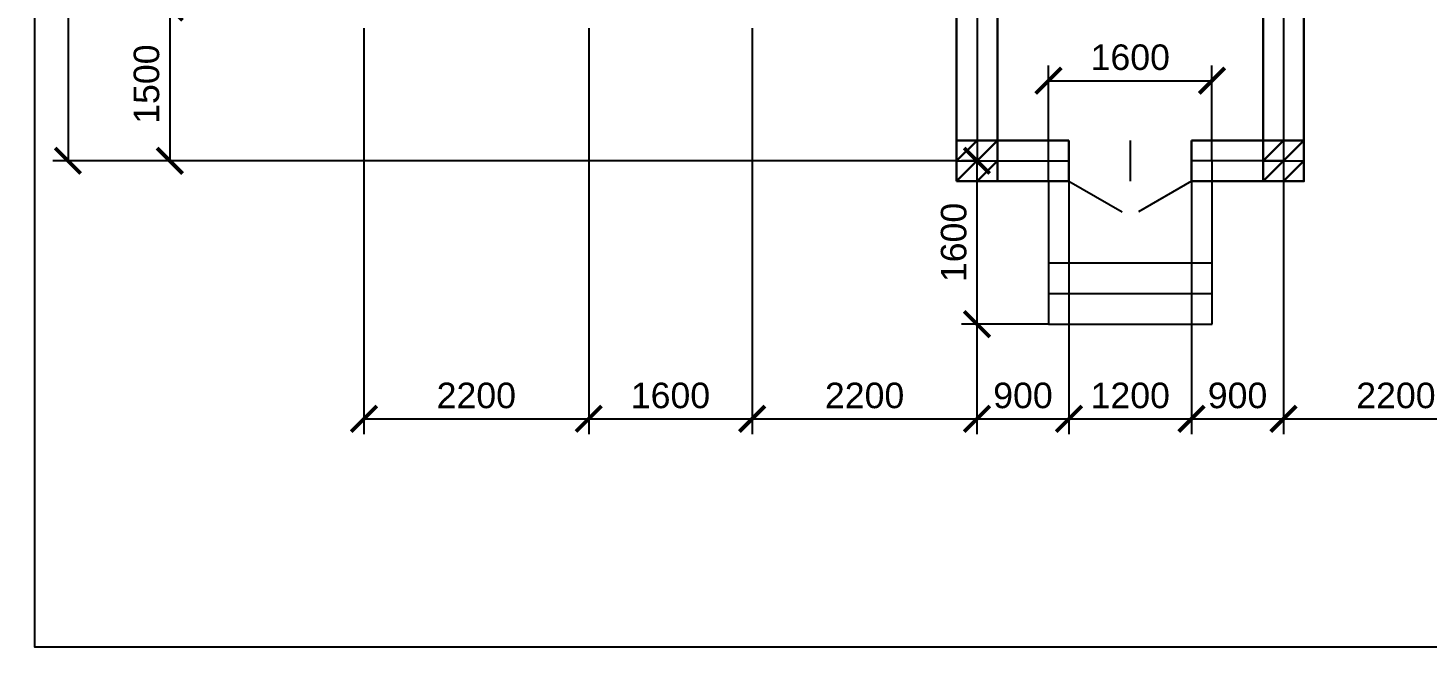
# Model space of a CAD drawing. Header units: inches. Extents: x 23 to 100097, y 11 to 104145.
# Drawn here: x 76253 to 89945, y 51750 to 57810 of the extents above; entities that cross this region are included whole.
import ezdxf

# ---------------------------------------------------------------- set-up
doc = ezdxf.new("R2010")
doc.units = ezdxf.units.IN
doc.header["$MEASUREMENT"] = 0
doc.layers.add('nad', color=1, linetype='Continuous', lineweight=9)
doc.styles.get("Standard").update_dxf_attribs({"font": 'arial.ttf'})
doc.dimstyles.new('ISO-25', dxfattribs={"dimtxt": 250, "dimasz": 250, "dimexe": 150, "dimexo": 0.625, "dimgap": 100, "dimtad": 1, "dimdec": 0, "dimtxsty": 'Standard', "dimblk": 'ARCHTICK', "dimcen": 2.5, "dimadec": 0, "dimazin": 0, "dimtfac": 1, "dimtdec": 0, "dimtmove": 0, "dimatfit": 3, "dimfxl": 1, "dimarcsym": 0})

# ---------------------------------------------------------------- blocks, each defined once
blk = doc.blocks.new('_ArchTick')
at = {"layer": 'nad', "color": 0, "const_width": 0.15}
blk.add_lwpolyline([(-0.5, -0.5), (0.5, 0.5)], dxfattribs=at)
blk = doc.blocks.new('*D140')
at = {"color": 0, "lineweight": -2, "transparency": 16777216}
for p, q in [((79541, 57809), (79541, 53834)), ((81741, 57809), (81741, 53834)), ((79541, 53984), (81741, 53984))]:
    blk.add_line(p, q, dxfattribs=at)
at = {"layer": 'Defpoints', "color": 0, "transparency": 16777216}
for p in [(79541, 57810), (81741, 57810), (81741, 53984)]:
    blk.add_point(p, dxfattribs=at)
at = {"color": 0, "lineweight": -2, "transparency": 16777216, "xscale": 250, "yscale": 250, "zscale": 250, "rotation": 180}
blk.add_blockref('_ArchTick', (79541, 53984), dxfattribs=at)
at = {"color": 0, "lineweight": -2, "transparency": 16777216, "xscale": 250, "yscale": 250, "zscale": 250}
blk.add_blockref('_ArchTick', (81741, 53984), dxfattribs=at)
at = {"color": 0, "transparency": 16777216, "insert": (80641, 54211), "char_height": 250, "attachment_point": 5}
blk.add_mtext('2200', dxfattribs=at)
blk = doc.blocks.new('*D141')
at = {"color": 0, "lineweight": -2, "transparency": 16777216}
for p, q in [((81741, 57809), (81741, 53834)), ((83341, 57809), (83341, 53834)), ((81741, 53984), (83341, 53984))]:
    blk.add_line(p, q, dxfattribs=at)
at = {"layer": 'Defpoints', "color": 0, "transparency": 16777216}
for p in [(81741, 57810), (83341, 57810), (83341, 53984)]:
    blk.add_point(p, dxfattribs=at)
at = {"color": 0, "lineweight": -2, "transparency": 16777216, "xscale": 250, "yscale": 250, "zscale": 250, "rotation": 180}
blk.add_blockref('_ArchTick', (81741, 53984), dxfattribs=at)
at = {"color": 0, "lineweight": -2, "transparency": 16777216, "xscale": 250, "yscale": 250, "zscale": 250}
blk.add_blockref('_ArchTick', (83341, 53984), dxfattribs=at)
at = {"color": 0, "transparency": 16777216, "insert": (82541, 54211), "char_height": 250, "attachment_point": 5}
blk.add_mtext('1600', dxfattribs=at)
blk = doc.blocks.new('*D142')
at = {"color": 0, "lineweight": -2, "transparency": 16777216}
for p, q in [((83341, 57809), (83341, 53834)), ((85541, 56509), (85541, 53834)), ((83341, 53984), (85541, 53984))]:
    blk.add_line(p, q, dxfattribs=at)
at = {"layer": 'Defpoints', "color": 0, "transparency": 16777216}
for p in [(83341, 57810), (85541, 56510), (85541, 53984)]:
    blk.add_point(p, dxfattribs=at)
at = {"color": 0, "lineweight": -2, "transparency": 16777216, "xscale": 250, "yscale": 250, "zscale": 250, "rotation": 180}
blk.add_blockref('_ArchTick', (83341, 53984), dxfattribs=at)
at = {"color": 0, "lineweight": -2, "transparency": 16777216, "xscale": 250, "yscale": 250, "zscale": 250}
blk.add_blockref('_ArchTick', (85541, 53984), dxfattribs=at)
at = {"color": 0, "transparency": 16777216, "insert": (84441, 54211), "char_height": 250, "attachment_point": 5}
blk.add_mtext('2200', dxfattribs=at)
blk = doc.blocks.new('*D143')
at = {"color": 0, "lineweight": -2, "transparency": 16777216}
for p, q in [((85541, 56509), (85541, 53834)), ((86441, 56309), (86441, 53834)), ((85541, 53984), (86441, 53984))]:
    blk.add_line(p, q, dxfattribs=at)
at = {"layer": 'Defpoints', "color": 0, "transparency": 16777216}
for p in [(85541, 56510), (86441, 56310), (86441, 53984)]:
    blk.add_point(p, dxfattribs=at)
at = {"color": 0, "lineweight": -2, "transparency": 16777216, "xscale": 250, "yscale": 250, "zscale": 250, "rotation": 180}
blk.add_blockref('_ArchTick', (85541, 53984), dxfattribs=at)
at = {"color": 0, "lineweight": -2, "transparency": 16777216, "xscale": 250, "yscale": 250, "zscale": 250}
blk.add_blockref('_ArchTick', (86441, 53984), dxfattribs=at)
at = {"color": 0, "transparency": 16777216, "insert": (85991, 54211), "char_height": 250, "attachment_point": 5}
blk.add_mtext('900', dxfattribs=at)
blk = doc.blocks.new('*D144')
at = {"color": 0, "lineweight": -2, "transparency": 16777216}
for p, q in [((86441, 56309), (86441, 53834)), ((87641, 56309), (87641, 53834)), ((86441, 53984), (87641, 53984))]:
    blk.add_line(p, q, dxfattribs=at)
at = {"layer": 'Defpoints', "color": 0, "transparency": 16777216}
for p in [(86441, 56310), (87641, 56310), (87641, 53984)]:
    blk.add_point(p, dxfattribs=at)
at = {"color": 0, "lineweight": -2, "transparency": 16777216, "xscale": 250, "yscale": 250, "zscale": 250, "rotation": 180}
blk.add_blockref('_ArchTick', (86441, 53984), dxfattribs=at)
at = {"color": 0, "lineweight": -2, "transparency": 16777216, "xscale": 250, "yscale": 250, "zscale": 250}
blk.add_blockref('_ArchTick', (87641, 53984), dxfattribs=at)
at = {"color": 0, "transparency": 16777216, "insert": (87041, 54211), "char_height": 250, "attachment_point": 5}
blk.add_mtext('1200', dxfattribs=at)
blk = doc.blocks.new('*D147')
at = {"color": 0, "lineweight": -2, "transparency": 16777216}
for p, q in [((85541, 56510), (85391, 56510)), ((85541, 56510), (85541, 54910)), ((86241, 54910), (85391, 54910))]:
    blk.add_line(p, q, dxfattribs=at)
at = {"layer": 'Defpoints', "color": 0, "transparency": 16777216}
for p in [(85541, 56510), (85541, 54910), (86241, 54910)]:
    blk.add_point(p, dxfattribs=at)
at = {"color": 0, "lineweight": -2, "transparency": 16777216, "xscale": 250, "yscale": 250, "zscale": 250}
for p, rotation in [((85541, 56510), 90), ((85541, 54910), 270)]:
    blk.add_blockref('_ArchTick', p, dxfattribs=dict(at, rotation=rotation))
at = {"color": 0, "transparency": 16777216, "insert": (85314, 55710), "char_height": 250, "attachment_point": 5, "rotation": 90}
blk.add_mtext('1600', dxfattribs=at)
blk = doc.blocks.new('*D148')
at = {"color": 0, "lineweight": -2, "transparency": 16777216}
for p, q in [((86241, 56510), (86241, 57444)), ((87841, 56510), (87841, 57444)), ((86241, 57294), (87841, 57294))]:
    blk.add_line(p, q, dxfattribs=at)
at = {"layer": 'Defpoints', "color": 0, "transparency": 16777216}
for p in [(87841, 57294), (86241, 56510), (87841, 56510)]:
    blk.add_point(p, dxfattribs=at)
at = {"color": 0, "lineweight": -2, "transparency": 16777216, "xscale": 250, "yscale": 250, "zscale": 250, "rotation": 180}
blk.add_blockref('_ArchTick', (86241, 57294), dxfattribs=at)
at = {"color": 0, "lineweight": -2, "transparency": 16777216, "xscale": 250, "yscale": 250, "zscale": 250}
blk.add_blockref('_ArchTick', (87841, 57294), dxfattribs=at)
at = {"color": 0, "transparency": 16777216, "insert": (87041, 57522), "char_height": 250, "attachment_point": 5}
blk.add_mtext('1600', dxfattribs=at)
blk = doc.blocks.new('*D149')
at = {"color": 0, "lineweight": -2, "transparency": 16777216}
for p, q in [((88541, 56509), (88541, 53834)), ((87641, 56309), (87641, 53834)), ((87641, 53984), (88541, 53984))]:
    blk.add_line(p, q, dxfattribs=at)
at = {"layer": 'Defpoints', "color": 0, "transparency": 16777216}
for p in [(88541, 56510), (87641, 56310), (88541, 53984)]:
    blk.add_point(p, dxfattribs=at)
at = {"color": 0, "lineweight": -2, "transparency": 16777216, "xscale": 250, "yscale": 250, "zscale": 250, "rotation": 180}
blk.add_blockref('_ArchTick', (87641, 53984), dxfattribs=at)
at = {"color": 0, "lineweight": -2, "transparency": 16777216, "xscale": 250, "yscale": 250, "zscale": 250}
blk.add_blockref('_ArchTick', (88541, 53984), dxfattribs=at)
at = {"color": 0, "transparency": 16777216, "insert": (88091, 54211), "char_height": 250, "attachment_point": 5}
blk.add_mtext('900', dxfattribs=at)
blk = doc.blocks.new('*D150')
at = {"color": 0, "lineweight": -2, "transparency": 16777216}
for p, q in [((90741, 57809), (90741, 53834)), ((88541, 56509), (88541, 53834)), ((88541, 53984), (90741, 53984))]:
    blk.add_line(p, q, dxfattribs=at)
at = {"layer": 'Defpoints', "color": 0, "transparency": 16777216}
for p in [(90741, 57810), (88541, 56510), (90741, 53984)]:
    blk.add_point(p, dxfattribs=at)
at = {"color": 0, "lineweight": -2, "transparency": 16777216, "xscale": 250, "yscale": 250, "zscale": 250, "rotation": 180}
blk.add_blockref('_ArchTick', (88541, 53984), dxfattribs=at)
at = {"color": 0, "lineweight": -2, "transparency": 16777216, "xscale": 250, "yscale": 250, "zscale": 250}
blk.add_blockref('_ArchTick', (90741, 53984), dxfattribs=at)
at = {"color": 0, "transparency": 16777216, "insert": (89641, 54211), "char_height": 250, "attachment_point": 5}
blk.add_mtext('2200', dxfattribs=at)
blk = doc.blocks.new('*D153')
at = {"color": 0, "lineweight": -2, "transparency": 16777216}
for p, q in [((79341, 58010), (77491, 58010)), ((77641, 58010), (77641, 56510)), ((85341, 56510), (77491, 56510))]:
    blk.add_line(p, q, dxfattribs=at)
at = {"layer": 'Defpoints', "color": 0, "transparency": 16777216}
for p in [(79341, 58010), (77641, 56510), (85341, 56510)]:
    blk.add_point(p, dxfattribs=at)
at = {"color": 0, "lineweight": -2, "transparency": 16777216, "xscale": 250, "yscale": 250, "zscale": 250}
for p, rotation in [((77641, 58010), 90), ((77641, 56510), 270)]:
    blk.add_blockref('_ArchTick', p, dxfattribs=dict(at, rotation=rotation))
at = {"color": 0, "transparency": 16777216, "insert": (77414, 57260), "char_height": 250, "attachment_point": 5, "rotation": 90}
blk.add_mtext('1500', dxfattribs=at)
blk = doc.blocks.new('*D154')
at = {"color": 0, "lineweight": -2, "transparency": 16777216}
for p, q in [((79341, 64010), (76495, 64010)), ((76645, 64010), (76645, 56510)), ((79541, 56510), (76495, 56510))]:
    blk.add_line(p, q, dxfattribs=at)
at = {"layer": 'Defpoints', "color": 0, "transparency": 16777216}
for p in [(79341, 64010), (76645, 56510), (79541, 56510)]:
    blk.add_point(p, dxfattribs=at)
at = {"color": 0, "lineweight": -2, "transparency": 16777216, "xscale": 250, "yscale": 250, "zscale": 250}
for p, rotation in [((76645, 64010), 90), ((76645, 56510), 270)]:
    blk.add_blockref('_ArchTick', p, dxfattribs=dict(at, rotation=rotation))
at = {"color": 0, "transparency": 16777216, "insert": (76417, 60260), "char_height": 250, "attachment_point": 5, "rotation": 90}
blk.add_mtext('7500', dxfattribs=at)

msp = doc.modelspace()

# ---------------------------------------------------------------- linework, layer by layer
at = {"lineweight": 30}
for p, q in [((85341.4, 58009.8), (85341.4, 56509.8)), ((85741.4, 58009.8), (85741.4, 56509.8)), ((88341.4, 58009.8), (88341.4, 56509.8)), ((88741.4, 58009.8), (88741.4, 56509.8)), ((85741.4, 56709.8), (85341.4, 56309.8)), ((85341.4, 56509.8), (85541.4, 56709.8)), ((85541.4, 56709.8), (86441.4, 56709.8)), ((86441.4, 56709.8), (86441.4, 56309.8)), ((88541.4, 56709.8), (87641.4, 56709.8)), ((87641.4, 56709.8), (87641.4, 56309.8)), ((88741.4, 56709.8), (88341.4, 56309.8)), ((88341.4, 56509.8), (88541.4, 56709.8)), ((85541.4, 56309.8), (85741.4, 56509.8)), ((88541.4, 56309.8), (88741.4, 56509.8)), ((85541.4, 56309.8), (86441.4, 56309.8)), ((88541.4, 56309.8), (87641.4, 56309.8))]:
    msp.add_line(p, q, dxfattribs=at)
for p, q in [((85541.4, 58009.8), (85541.4, 56509.8)), ((88541.4, 58009.8), (88541.4, 56509.8)), ((87041.4, 56709.8), (87041.4, 56309.8)), ((85341.4, 56509.8), (85741.4, 56509.8)), ((85541.4, 56509.8), (86441.4, 56509.8)), ((86241.4, 56309.8), (86241.4, 56509.8)), ((88541.4, 56509.8), (87641.4, 56509.8)), ((87841.4, 56309.8), (87841.4, 56509.8)), ((88341.4, 56509.8), (88741.4, 56509.8)), ((86241.4, 56309.8), (86241.4, 54909.8)), ((86441.4, 56309.8), (86961, 56009.8)), ((87641.4, 56309.8), (87121.7, 56009.8)), ((87841.4, 54909.8), (87841.4, 56309.8)), ((86241.4, 55509.8), (87841.4, 55509.8)), ((86241.4, 55209.8), (87841.4, 55209.8)), ((86241.4, 54909.8), (87841.4, 54909.8))]:
    msp.add_line(p, q)
msp.add_lwpolyline([(76318.6, 68264.6), (97694.9, 68264.6), (97694.9, 51749.7), (76318.6, 51749.7)], close=True)
for points in [[(85341.4, 56309.8), (85741.4, 56309.8), (85741.4, 56709.8), (85341.4, 56709.8)], [(88341.4, 56309.8), (88741.4, 56309.8), (88741.4, 56709.8), (88341.4, 56709.8)]]:
    msp.add_lwpolyline(points, close=True, dxfattribs=at)

# ---------------------------------------------------------------- dimensions: what is measured, and where the dimension line sits
for base, p1, p2, picture, middle in [((76644.8, 56509.8), (79341.4, 64009.8), (79541.4, 56509.8), '*D154', (76417.2, 60259.8)), ((85541.4, 54909.8), (85541.4, 56509.8), (86241.4, 54909.8), '*D147', (85313.7, 55709.8))]:
    dim = msp.add_linear_dim(base=base, p1=p1, p2=p2, angle=90, dimstyle='ISO-25')
    dim.commit()
    dim.dimension.update_dxf_attribs({"geometry": picture, "text_midpoint": middle})
dim = msp.add_linear_dim(base=(77641.4, 56509.8), p1=(79341.4, 58009.8), p2=(85341.4, 56509.8), angle=90, dimstyle='ISO-25', override={"dimtmove": 1})
dim.commit()
dim.dimension.update_dxf_attribs({"geometry": '*D153', "text_midpoint": (77413.7, 57259.8)})
for base, p1, p2, picture, middle in [((81741.4, 53983.8), (79541.4, 57809.8), (81741.4, 57809.8), '*D140', (80641.4, 54211.4)), ((87841.4, 57293.9), (86241.4, 56509.8), (87841.4, 56509.8), '*D148', (87041.4, 57521.6))]:
    dim = msp.add_linear_dim(base=base, p1=p1, p2=p2, dimstyle='ISO-25')
    dim.commit()
    dim.dimension.update_dxf_attribs({"geometry": picture, "text_midpoint": middle})
for base, p1, p2, picture, middle in [((83341.4, 53983.8), (81741.4, 57809.8), (83341.4, 57809.8), '*D141', (82541.4, 54211.4)), ((85541.4, 53983.8), (83341.4, 57809.8), (85541.4, 56509.8), '*D142', (84441.4, 54211.4)), ((90741.4, 53983.8), (88541.4, 56509.8), (90741.4, 57809.8), '*D150', (89641.4, 54211.4)), ((86441.4, 53983.8), (85541.4, 56509.8), (86441.4, 56309.8), '*D143', (85991.4, 54211.4)), ((88541.4, 53983.8), (87641.4, 56309.8), (88541.4, 56509.8), '*D149', (88091.4, 54211.4)), ((87641.4, 53983.8), (86441.4, 56309.8), (87641.4, 56309.8), '*D144', (87041.4, 54211.4))]:
    dim = msp.add_linear_dim(base=base, p1=p1, p2=p2, dimstyle='ISO-25', override={"dimtmove": 1})
    dim.commit()
    dim.dimension.update_dxf_attribs({"geometry": picture, "text_midpoint": middle})

doc.saveas('drawing.dxf')
